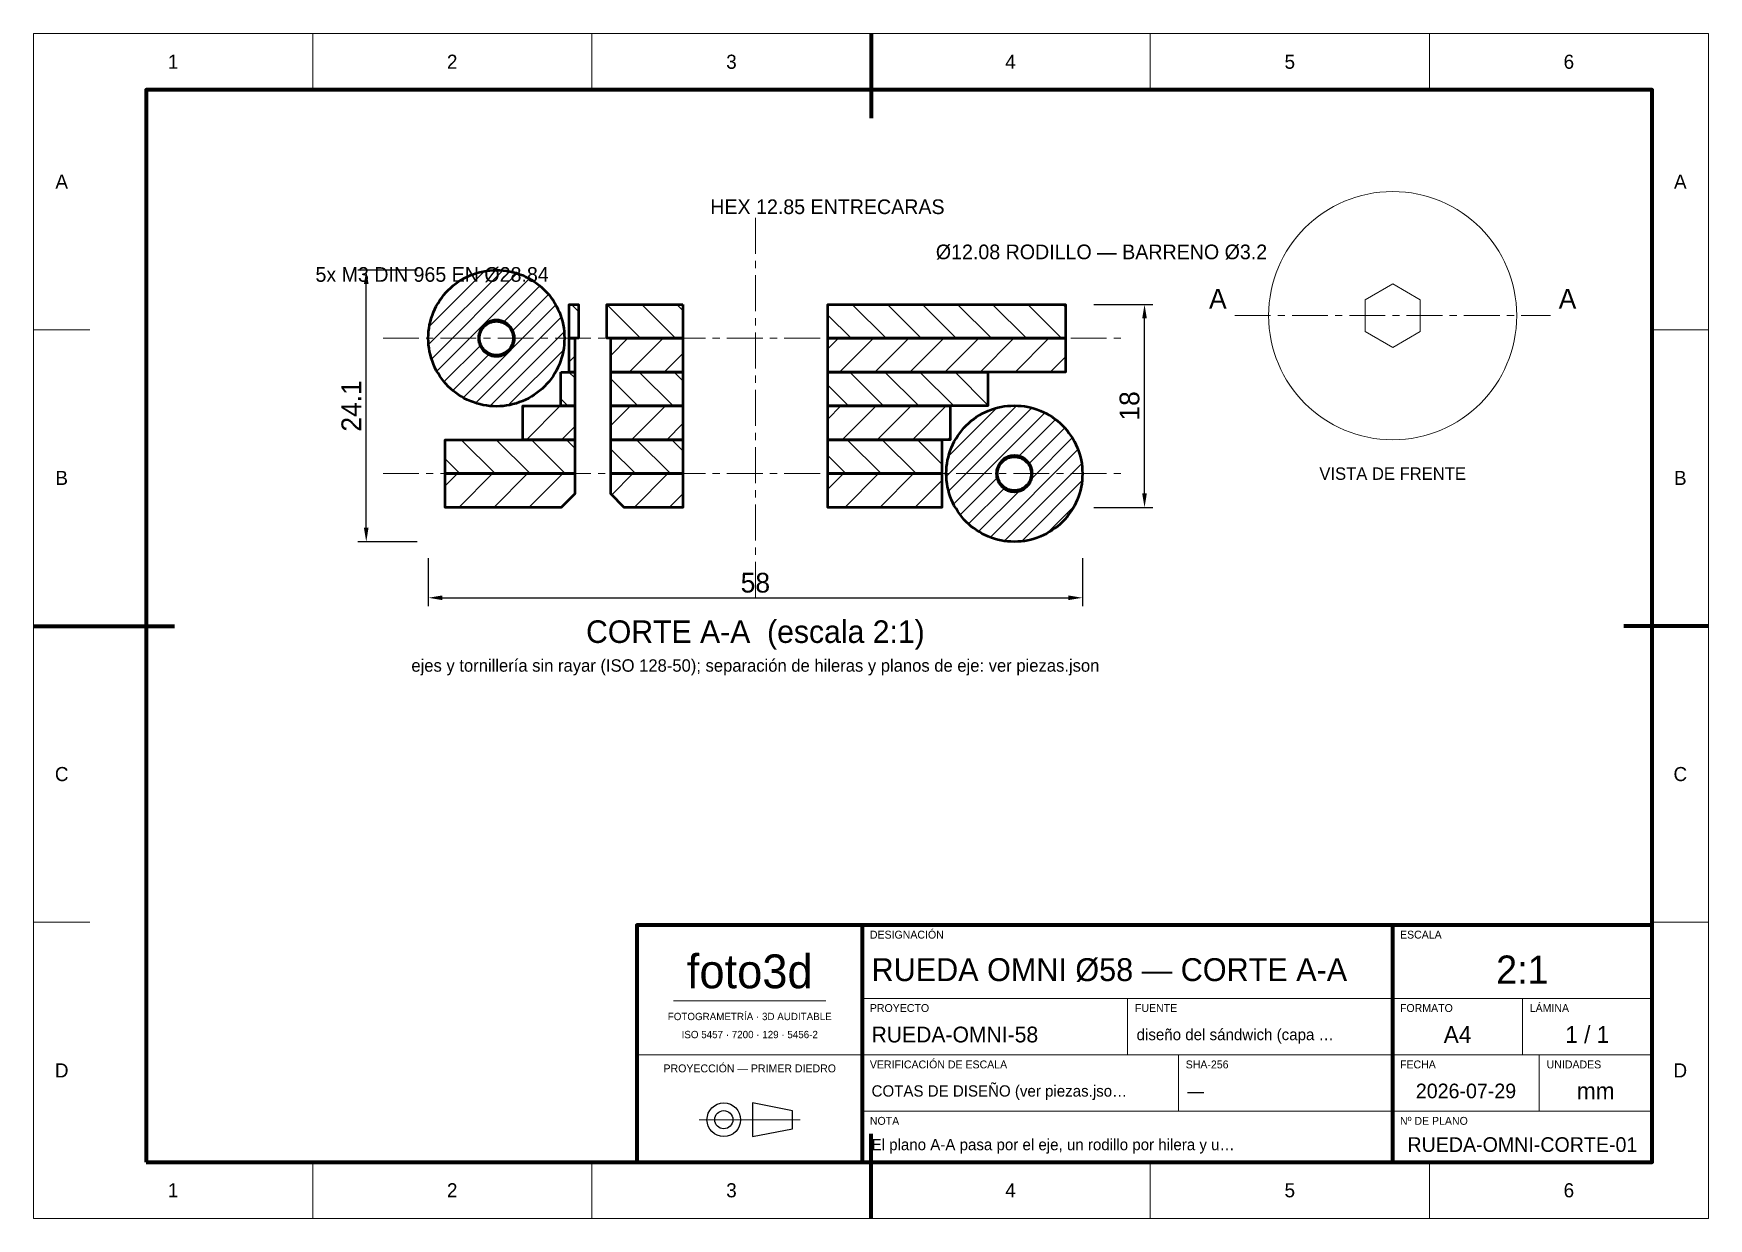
# Model space of a CAD drawing. Header units: millimetres. Extents: x 0 to 148, y 0 to 105.
import ezdxf
from ezdxf.enums import TextEntityAlignment as Align

# ---------------------------------------------------------------- set-up
doc = ezdxf.new("R2010")
doc.units = ezdxf.units.MM
doc.linetypes.add('CENTER', pattern=[5.08, 3.175, -0.635, 0.635, -0.635])
for name, color, linetype, lineweight in [('COTAS', 7, 'CONTINUOUS', 25), ('EJES', 4, 'CENTER', 18), ('FINA', 7, 'CONTINUOUS', 18), ('NORMA', 7, 'CONTINUOUS', 70), ('RAYADO', 8, 'CONTINUOUS', 13), ('TEXTO', 7, 'CONTINUOUS', 25), ('VISIBLE', 7, 'CONTINUOUS', 50)]:
    doc.layers.add(name, color=color, linetype=linetype, lineweight=lineweight)
doc.dimstyles.new('F3D_500', dxfattribs={"dimtxt": 1.75, "dimasz": 1.25, "dimexe": 0.75, "dimexo": 0.5, "dimgap": 0.45, "dimtad": 1, "dimdec": 1, "dimdsep": 46, "dimcen": 2.5, "dimazin": 3, "dimtfac": 1, "dimtmove": 0, "dimatfit": 3})

msp = doc.modelspace()

# ---------------------------------------------------------------- linework, layer by layer
at = {"layer": 'EJES'}
for p, q in [((64, 55), (64, 89)), ((106.5, 80), (134.5, 80)), ((31, 78), (97, 78)), ((31, 66), (97, 66))]:
    msp.add_line(p, q, dxfattribs=at)
at = {"layer": 'FINA'}
for p, q in [((24.75, 100), (24.75, 105)), ((49.5, 100), (49.5, 105)), ((74.25, 100), (74.25, 105)), ((99, 100), (99, 105)), ((123.75, 100), (123.75, 105)), ((0, 78.75), (5, 78.75)), ((143.5, 78.75), (148.5, 78.75)), ((0, 52.5), (5, 52.5)), ((143.5, 52.5), (148.5, 52.5)), ((0, 26.25), (5, 26.25)), ((143.5, 26.25), (148.5, 26.25)), ((73.5, 19.5), (120.5, 19.5)), ((97, 14.5), (97, 19.5)), ((120.5, 19.5), (143.5, 19.5)), ((132, 14.5), (132, 19.5)), ((56.75, 19.3), (70.25, 19.3)), ((53.5, 14.5), (73.5, 14.5)), ((73.5, 14.5), (120.5, 14.5)), ((101.5, 9.5), (101.5, 14.5)), ((120.5, 14.5), (143.5, 14.5)), ((133.5, 9.5), (133.5, 14.5)), ((73.5, 9.5), (120.5, 9.5)), ((120.5, 9.5), (143.5, 9.5)), ((59.02, 8.75), (67.98, 8.75)), ((24.75, 0), (24.75, 5)), ((49.5, 0), (49.5, 5)), ((74.25, 0), (74.25, 5)), ((99, 0), (99, 5)), ((123.75, 0), (123.75, 5))]:
    msp.add_line(p, q, dxfattribs=at)
for points in [[(0, 0), (148.5, 0), (148.5, 105), (0, 105)], [(122.94, 81.41), (120.5, 82.81), (118.06, 81.41), (118.06, 78.59), (120.5, 77.19), (122.94, 78.59)]]:
    msp.add_lwpolyline(points, close=True, dxfattribs=at)
msp.add_circle((120.5, 80), 11, dxfattribs=at)
at = {"layer": 'NORMA'}
for p, q in [((74.25, 105), (74.25, 97.5)), ((0, 52.5), (12.5, 52.5)), ((148.5, 52.5), (141, 52.5)), ((73.5, 5), (73.5, 26)), ((120.5, 5), (120.5, 26)), ((74.25, 0), (74.25, 7.5))]:
    msp.add_line(p, q, dxfattribs=at)
for points in [[(10, 5), (143.5, 5), (143.5, 100), (10, 100)], [(53.5, 5), (143.5, 5), (143.5, 26), (53.5, 26)]]:
    msp.add_lwpolyline(points, close=True, dxfattribs=at)
at = {"layer": 'RAYADO'}
for p, q in [((35.03, 77.44), (41.6, 84.01)), ((35.1, 79.07), (39.97, 83.94)), ((35.29, 76.15), (42.89, 83.75)), ((35.76, 75.07), (43.97, 83.28)), ((41.7, 79.45), (44.9, 82.65)), ((42.49, 78.68), (45.67, 81.87)), ((38.09, 72.73), (46.31, 80.95)), ((48.33, 80.37), (47.7, 81)), ((53.81, 78), (50.83, 80.98)), ((56.92, 78), (53.92, 81)), ((57.57, 80.46), (57.03, 81)), ((75.59, 78), (72.59, 81)), ((78.7, 78), (75.7, 81)), ((81.81, 78), (78.81, 81)), ((84.92, 78), (81.92, 81)), ((88.03, 78), (85.03, 81)), ((91.14, 78), (88.14, 81)), ((91.5, 80.75), (91.25, 81)), ((39.18, 72.26), (46.78, 79.86)), ((72.48, 78), (70.43, 80.05)), ((36.39, 74.14), (39.59, 77.34)), ((40.46, 71.99), (47.05, 78.58)), ((47.59, 78), (47.48, 78.11)), ((51.18, 76.48), (52.7, 78)), ((52.81, 75), (55.81, 78)), ((70.43, 77.06), (71.36, 78)), ((71.47, 75), (74.47, 78)), ((74.59, 75), (77.59, 78)), ((77.7, 75), (80.7, 78)), ((80.81, 75), (83.81, 78)), ((83.92, 75), (86.92, 78)), ((87.03, 75), (90.03, 78)), ((37.17, 73.37), (40.36, 76.55)), ((42.09, 72.06), (46.98, 76.95)), ((47.48, 75.9), (47.98, 76.4)), ((55.92, 75), (57.57, 76.66)), ((90.14, 75), (91.5, 76.36)), ((47.98, 74.49), (47.47, 75)), ((53.59, 72), (51.18, 74.41)), ((56.7, 72), (53.7, 75)), ((57.57, 74.23), (56.81, 75)), ((75.36, 72), (72.36, 75)), ((78.48, 72), (75.48, 75)), ((81.59, 72), (78.59, 75)), ((84.62, 72.08), (81.7, 75)), ((72.25, 72), (70.43, 73.83)), ((43.38, 71.79), (43.58, 72)), ((43.7, 69), (46.7, 72)), ((47.36, 72), (46.74, 72.63)), ((51.18, 70.26), (52.92, 72)), ((53.03, 69), (56.03, 72)), ((70.43, 70.84), (71.59, 72)), ((71.7, 69), (74.7, 72)), ((74.81, 69), (77.81, 72)), ((77.92, 69), (80.92, 72)), ((80.93, 65.79), (87.17, 72.03)), ((81.13, 64.44), (88.52, 71.83)), ((81.13, 67.54), (85.42, 71.83)), ((81.56, 63.31), (89.65, 71.4)), ((46.81, 69), (47.98, 70.17)), ((56.14, 69), (57.57, 70.43)), ((87.36, 67.55), (90.61, 70.8)), ((88.27, 66.91), (91.42, 70.06)), ((40.92, 66), (37.92, 69)), ((44.03, 66), (41.03, 69)), ((47.14, 66), (44.14, 69)), ((47.98, 68.27), (47.25, 69)), ((56.47, 66), (53.47, 69)), ((57.57, 68.01), (56.59, 69)), ((75.14, 66), (72.14, 69)), ((78.25, 66), (75.25, 69)), ((80.52, 66.84), (78.36, 69)), ((81.03, 69), (81.26, 69.23)), ((88.51, 65.58), (92.09, 69.17)), ((37.81, 66), (36.5, 67.31)), ((53.36, 66), (51.18, 68.18)), ((72.03, 66), (70.43, 67.61)), ((84.83, 60.36), (92.6, 68.13)), ((86.07, 60.03), (92.93, 66.89)), ((36.5, 64.92), (37.58, 66)), ((37.7, 63), (40.7, 66)), ((40.81, 63), (43.81, 66)), ((43.92, 63), (46.92, 66)), ((51.26, 64.12), (53.14, 66)), ((53.25, 63), (56.25, 66)), ((70.43, 64.62), (71.81, 66)), ((71.92, 63), (74.92, 66)), ((75.03, 63), (78.03, 66)), ((78.14, 63), (80.52, 65.38)), ((82.16, 62.35), (85.41, 65.6)), ((87.58, 59.99), (92.97, 65.38)), ((56.36, 63), (57.57, 64.21)), ((82.9, 61.54), (86.05, 64.69)), ((83.79, 60.87), (87.38, 64.45)), ((89.83, 60.69), (92.27, 63.13))]:
    msp.add_line(p, q, dxfattribs=at)
at = {"layer": 'TEXTO'}
msp.add_lwpolyline([(63.73, 7.25), (67.29, 7.95), (67.29, 9.55), (63.73, 10.24)], close=True, dxfattribs=at)
for radius in [1.49, 0.805]:
    msp.add_circle((61.2, 8.75), radius, dxfattribs=at)
at = {"layer": 'VISIBLE'}
for points in [[(46.89, 76.53), (46.82, 76.25), (46.72, 75.97), (46.62, 75.69), (46.49, 75.42), (46.37, 75.15), (46.21, 74.9), (46.06, 74.64), (45.88, 74.41), (45.71, 74.17), (45.51, 73.95), (45.31, 73.73), (45.09, 73.53), (44.87, 73.33), (44.63, 73.16), (44.4, 72.98), (44.14, 72.83), (43.89, 72.67), (43.62, 72.55), (43.35, 72.42), (43.07, 72.32), (42.79, 72.22), (42.51, 72.15), (42.22, 72.08), (41.93, 72.03), (41.63, 71.99), (41.34, 71.98), (41.04, 71.96), (40.74, 71.98), (40.45, 71.99), (40.15, 72.03), (39.86, 72.08), (39.57, 72.15), (39.29, 72.22), (39.01, 72.32), (38.73, 72.42), (38.46, 72.55), (38.19, 72.67), (37.94, 72.83), (37.68, 72.98), (37.45, 73.16), (37.21, 73.33), (36.99, 73.53), (36.77, 73.73), (36.57, 73.95), (36.37, 74.17), (36.2, 74.41), (36.02, 74.64), (35.87, 74.9), (35.71, 75.15), (35.59, 75.42), (35.46, 75.69), (35.36, 75.97), (35.26, 76.25), (35.19, 76.53), (35.12, 76.82), (35.07, 77.11), (35.03, 77.41), (35.02, 77.7), (35, 78), (35.02, 78.3), (35.03, 78.59), (35.07, 78.89), (35.12, 79.18), (35.19, 79.47), (35.26, 79.75), (35.36, 80.03), (35.46, 80.31), (35.59, 80.58), (35.71, 80.85), (35.87, 81.1), (36.02, 81.36), (36.2, 81.59), (36.37, 81.83), (36.57, 82.05), (36.77, 82.27), (36.99, 82.47), (37.21, 82.67), (37.45, 82.84), (37.68, 83.02), (37.94, 83.17), (38.19, 83.33), (38.46, 83.45), (38.73, 83.58), (39.01, 83.68), (39.29, 83.78), (39.57, 83.85), (39.86, 83.92), (40.15, 83.97), (40.45, 84.01), (40.74, 84.02), (41.04, 84.04), (41.34, 84.02), (41.63, 84.01), (41.93, 83.97), (42.22, 83.92), (42.51, 83.85), (42.79, 83.78), (43.07, 83.68), (43.35, 83.58), (43.62, 83.45), (43.89, 83.33), (44.14, 83.17), (44.4, 83.02), (44.63, 82.84), (44.87, 82.67), (45.09, 82.47), (45.31, 82.27), (45.51, 82.05), (45.71, 81.83), (45.88, 81.59), (46.06, 81.36), (46.21, 81.1), (46.37, 80.85), (46.49, 80.58), (46.62, 80.31), (46.72, 80.03), (46.82, 79.75), (46.89, 79.47), (46.96, 79.18), (47.01, 78.89), (47.05, 78.59), (47.06, 78.3), (47.08, 78), (47.06, 77.7), (47.05, 77.41), (47.01, 77.11), (46.96, 76.82), (46.89, 76.53)], [(47.78, 78), (47.48, 78), (47.48, 79.5), (47.48, 81), (47.91, 81), (48.33, 81), (48.33, 78), (47.91, 78), (47.78, 78)], [(57.57, 81), (57.57, 79.5), (57.57, 78), (51.33, 78), (51.1, 78), (50.83, 78), (50.83, 81), (51.1, 81), (51.33, 81), (57.57, 81)], [(78.2, 81), (78.61, 81), (79.07, 81), (84.77, 81), (91.5, 81), (91.5, 78), (84.77, 78), (79.07, 78), (78.61, 78), (78.2, 78), (77.82, 78), (77.47, 78), (77.13, 78), (76.81, 78), (70.43, 78), (70.43, 79.5), (70.43, 81), (76.81, 81), (77.13, 81), (77.47, 81), (77.82, 81), (78.2, 81)], [(41.35, 79.57), (41.25, 79.59), (41.14, 79.59), (41.04, 79.6), (40.94, 79.59), (40.83, 79.59), (40.73, 79.57), (40.63, 79.55), (40.53, 79.51), (40.43, 79.48), (40.33, 79.43), (40.24, 79.39), (40.15, 79.33), (40.07, 79.27), (39.99, 79.2), (39.91, 79.13), (39.84, 79.05), (39.77, 78.97), (39.71, 78.89), (39.65, 78.8), (39.61, 78.71), (39.56, 78.61), (39.53, 78.51), (39.49, 78.41), (39.47, 78.31), (39.45, 78.21), (39.45, 78.1), (39.44, 78), (39.45, 77.9), (39.45, 77.79), (39.47, 77.69), (39.49, 77.59), (39.53, 77.49), (39.56, 77.39), (39.61, 77.29), (39.65, 77.2), (39.71, 77.11), (39.77, 77.03), (39.84, 76.95), (39.91, 76.87), (39.99, 76.8), (40.07, 76.73), (40.15, 76.67), (40.24, 76.61), (40.33, 76.57), (40.43, 76.52), (40.53, 76.49), (40.63, 76.45), (40.73, 76.43), (40.83, 76.41), (40.94, 76.41), (41.04, 76.4), (41.14, 76.41), (41.25, 76.41), (41.35, 76.43), (41.45, 76.45), (41.55, 76.49), (41.65, 76.52), (41.75, 76.57), (41.84, 76.61), (41.93, 76.67), (42.01, 76.73), (42.09, 76.8), (42.17, 76.87), (42.24, 76.95), (42.31, 77.03), (42.37, 77.11), (42.43, 77.2), (42.47, 77.29), (42.52, 77.39), (42.55, 77.49), (42.59, 77.59), (42.61, 77.69), (42.63, 77.79), (42.63, 77.9), (42.64, 78), (42.63, 78.1), (42.63, 78.21), (42.61, 78.31), (42.59, 78.41), (42.55, 78.51), (42.52, 78.61), (42.47, 78.71), (42.43, 78.8), (42.37, 78.89), (42.31, 78.97), (42.24, 79.05), (42.17, 79.13), (42.09, 79.2), (42.01, 79.27), (41.93, 79.33), (41.84, 79.39), (41.75, 79.43), (41.65, 79.48), (41.55, 79.51), (41.45, 79.55), (41.35, 79.57)], [(42.19, 78.95), (42.29, 78.83), (42.36, 78.7), (42.43, 78.57), (42.47, 78.43), (42.51, 78.29), (42.53, 78.15), (42.54, 78), (42.53, 77.85), (42.51, 77.71), (42.47, 77.57), (42.43, 77.43), (42.36, 77.3), (42.29, 77.17), (42.19, 77.05), (42.1, 76.94), (41.99, 76.85), (41.87, 76.75), (41.74, 76.68), (41.61, 76.61), (41.47, 76.57), (41.33, 76.53), (41.19, 76.51), (41.04, 76.5), (40.89, 76.51), (40.75, 76.53), (40.61, 76.57), (40.47, 76.61), (40.34, 76.68), (40.21, 76.75), (40.09, 76.85), (39.98, 76.94), (39.89, 77.05), (39.79, 77.17), (39.72, 77.3), (39.65, 77.43), (39.61, 77.57), (39.57, 77.71), (39.55, 77.85), (39.54, 78), (39.55, 78.15), (39.57, 78.29), (39.61, 78.43), (39.65, 78.57), (39.72, 78.7), (39.79, 78.83), (39.89, 78.95), (39.98, 79.06), (40.09, 79.15), (40.21, 79.25), (40.34, 79.32), (40.47, 79.39), (40.61, 79.43), (40.75, 79.47), (40.89, 79.49), (41.04, 79.5), (41.19, 79.49), (41.33, 79.47), (41.47, 79.43), (41.61, 79.39), (41.74, 79.32), (41.87, 79.25), (41.99, 79.15), (42.1, 79.06), (42.19, 78.95)], [(47.98, 78), (47.98, 75), (47.7, 75), (47.48, 75), (47.48, 76.5), (47.48, 78), (47.98, 78)], [(51.18, 78), (51.51, 78), (51.77, 78), (57.57, 78), (57.57, 76.5), (57.57, 75), (51.77, 75), (51.51, 75), (51.18, 75), (51.18, 78)], [(78.2, 78), (78.61, 78), (79.07, 78), (84.77, 78), (91.5, 78), (91.5, 75), (84.77, 75), (79.07, 75), (78.61, 75), (78.2, 75), (77.82, 75), (77.47, 75), (77.13, 75), (76.81, 75), (70.43, 75), (70.43, 76.5), (70.43, 78), (76.81, 78), (77.13, 78), (77.47, 78), (77.82, 78), (78.2, 78)], [(46.74, 75), (47.1, 75), (47.29, 75), (47.98, 75), (47.98, 72), (47.29, 72), (46.74, 72), (46.74, 73.5), (46.74, 75)], [(51.18, 75), (51.51, 75), (51.77, 75), (57.57, 75), (57.57, 73.5), (57.57, 72), (51.77, 72), (51.51, 72), (51.18, 72), (51.18, 75)], [(82.98, 75), (84.03, 75), (84.62, 75), (84.62, 73.5), (84.62, 72), (84.03, 72), (82.98, 72), (82.1, 72), (81.34, 72), (80.68, 72), (80.11, 72), (79.61, 72), (79.17, 72), (78.79, 72), (78.45, 72), (78.15, 72), (77.97, 72), (77.64, 72), (70.43, 72), (70.43, 73.5), (70.43, 75), (77.64, 75), (77.97, 75), (78.15, 75), (78.45, 75), (78.79, 75), (79.17, 75), (79.61, 75), (80.11, 75), (80.68, 75), (81.34, 75), (82.1, 75), (82.98, 75)], [(45.47, 69), (45.19, 69), (44.19, 69), (44.08, 69), (44.01, 69), (43.38, 69), (43.38, 70.5), (43.38, 72), (43.97, 72), (44.01, 72), (44.08, 72), (45.02, 72), (45.19, 72), (45.79, 72), (46.06, 72), (46.43, 72), (46.77, 72), (46.98, 72), (47.4, 72), (47.49, 72), (47.98, 72), (47.98, 69), (47.4, 69), (47.27, 69), (46.77, 69), (46.45, 69), (46.06, 69), (45.47, 69)], [(54.36, 72), (57.57, 72), (57.57, 70.5), (57.57, 69), (54.36, 69), (54.22, 69), (54.06, 69), (53.9, 69), (53.74, 69), (53.56, 69), (53.38, 69), (53.19, 69), (52.98, 69), (52.77, 69), (52.55, 69), (52.34, 69), (52.32, 69), (52.25, 69), (52.14, 69), (51.98, 69), (51.77, 69), (51.51, 69), (51.18, 69), (51.18, 72), (51.51, 72), (51.77, 72), (51.98, 72), (52.14, 72), (52.25, 72), (52.32, 72), (52.34, 72), (52.55, 72), (52.77, 72), (52.98, 72), (53.19, 72), (53.38, 72), (53.56, 72), (53.74, 72), (53.9, 72), (54.06, 72), (54.22, 72), (54.36, 72)], [(80.81, 72), (81.26, 72), (81.26, 70.5), (81.26, 69), (80.81, 69), (80.01, 69), (79.33, 69), (78.74, 69), (70.43, 69), (70.43, 70.5), (70.43, 72), (78.74, 72), (79.33, 72), (80.01, 72), (80.81, 72)], [(81.11, 67.47), (81.18, 67.75), (81.28, 68.03), (81.38, 68.31), (81.51, 68.58), (81.63, 68.85), (81.79, 69.1), (81.94, 69.36), (82.12, 69.59), (82.29, 69.83), (82.49, 70.05), (82.69, 70.27), (82.91, 70.47), (83.13, 70.67), (83.37, 70.84), (83.6, 71.02), (83.86, 71.17), (84.11, 71.33), (84.38, 71.45), (84.65, 71.58), (84.93, 71.68), (85.21, 71.78), (85.49, 71.85), (85.78, 71.92), (86.07, 71.97), (86.37, 72.01), (86.66, 72.02), (86.96, 72.04), (87.26, 72.02), (87.55, 72.01), (87.85, 71.97), (88.14, 71.92), (88.43, 71.85), (88.71, 71.78), (88.99, 71.68), (89.27, 71.58), (89.54, 71.45), (89.81, 71.33), (90.06, 71.17), (90.32, 71.02), (90.55, 70.84), (90.79, 70.67), (91.01, 70.47), (91.23, 70.27), (91.43, 70.05), (91.63, 69.83), (91.8, 69.59), (91.98, 69.36), (92.13, 69.1), (92.29, 68.85), (92.41, 68.58), (92.54, 68.31), (92.64, 68.03), (92.74, 67.75), (92.81, 67.47), (92.88, 67.18), (92.93, 66.89), (92.97, 66.59), (92.98, 66.3), (93, 66), (92.98, 65.7), (92.97, 65.41), (92.93, 65.11), (92.88, 64.82), (92.81, 64.53), (92.74, 64.25), (92.64, 63.97), (92.54, 63.69), (92.41, 63.42), (92.29, 63.15), (92.13, 62.9), (91.98, 62.64), (91.8, 62.41), (91.63, 62.17), (91.43, 61.95), (91.23, 61.73), (91.01, 61.53), (90.79, 61.33), (90.55, 61.16), (90.32, 60.98), (90.06, 60.83), (89.81, 60.67), (89.54, 60.55), (89.27, 60.42), (88.99, 60.32), (88.71, 60.22), (88.43, 60.15), (88.14, 60.08), (87.85, 60.03), (87.55, 59.99), (87.26, 59.98), (86.96, 59.96), (86.66, 59.98), (86.37, 59.99), (86.07, 60.03), (85.78, 60.08), (85.49, 60.15), (85.21, 60.22), (84.93, 60.32), (84.65, 60.42), (84.38, 60.55), (84.11, 60.67), (83.86, 60.83), (83.6, 60.98), (83.37, 61.16), (83.13, 61.33), (82.91, 61.53), (82.69, 61.73), (82.49, 61.95), (82.29, 62.17), (82.12, 62.41), (81.94, 62.64), (81.79, 62.9), (81.63, 63.15), (81.51, 63.42), (81.38, 63.69), (81.28, 63.97), (81.18, 64.25), (81.11, 64.53), (81.04, 64.82), (80.99, 65.11), (80.95, 65.41), (80.94, 65.7), (80.92, 66), (80.94, 66.3), (80.95, 66.59), (80.99, 66.89), (81.04, 67.18), (81.11, 67.47)], [(47.98, 69), (47.98, 66), (47.62, 66), (47.34, 66), (43.23, 66), (36.5, 66), (36.5, 69), (43.23, 69), (47.62, 69), (47.98, 69)], [(57.57, 69), (57.57, 67.5), (57.57, 66), (54.44, 66), (54.29, 66), (54.13, 66), (53.97, 66), (53.8, 66), (53.61, 66), (53.42, 66), (53.22, 66), (53.01, 66), (52.79, 66), (52.56, 66), (52.34, 66), (52.32, 66), (52.25, 66), (52.14, 66), (51.98, 66), (51.77, 66), (51.51, 66), (51.18, 66), (51.18, 69), (51.51, 69), (51.77, 69), (51.98, 69), (52.14, 69), (52.25, 69), (52.32, 69), (52.34, 69), (52.56, 69), (52.79, 69), (53.01, 69), (53.22, 69), (53.42, 69), (53.61, 69), (53.8, 69), (53.97, 69), (54.13, 69), (54.29, 69), (54.44, 69), (57.57, 69)], [(80.52, 67.5), (80.52, 66), (80.1, 66), (79.35, 66), (78.72, 66), (78.17, 66), (70.43, 66), (70.43, 67.5), (70.43, 69), (78.17, 69), (78.72, 69), (79.35, 69), (80.1, 69), (80.52, 69), (80.52, 67.5)], [(88.39, 65.29), (88.44, 65.39), (88.47, 65.49), (88.51, 65.59), (88.53, 65.69), (88.55, 65.79), (88.55, 65.9), (88.56, 66), (88.55, 66.1), (88.55, 66.21), (88.53, 66.31), (88.51, 66.41), (88.47, 66.51), (88.44, 66.61), (88.39, 66.71), (88.35, 66.8), (88.29, 66.89), (88.23, 66.97), (88.16, 67.05), (88.09, 67.13), (88.01, 67.2), (87.93, 67.27), (87.85, 67.33), (87.76, 67.39), (87.67, 67.43), (87.57, 67.48), (87.47, 67.51), (87.37, 67.55), (87.27, 67.57), (87.17, 67.59), (87.06, 67.59), (86.96, 67.6), (86.86, 67.59), (86.75, 67.59), (86.65, 67.57), (86.55, 67.55), (86.45, 67.51), (86.35, 67.48), (86.25, 67.43), (86.16, 67.39), (86.07, 67.33), (85.99, 67.27), (85.91, 67.2), (85.83, 67.13), (85.76, 67.05), (85.69, 66.97), (85.63, 66.89), (85.57, 66.8), (85.53, 66.71), (85.48, 66.61), (85.45, 66.51), (85.41, 66.41), (85.39, 66.31), (85.37, 66.21), (85.37, 66.1), (85.36, 66), (85.37, 65.9), (85.37, 65.79), (85.39, 65.69), (85.41, 65.59), (85.45, 65.49), (85.48, 65.39), (85.53, 65.29), (85.57, 65.2), (85.63, 65.11), (85.69, 65.03), (85.76, 64.95), (85.83, 64.87), (85.91, 64.8), (85.99, 64.73), (86.07, 64.67), (86.16, 64.61), (86.25, 64.57), (86.35, 64.52), (86.45, 64.49), (86.55, 64.45), (86.65, 64.43), (86.75, 64.41), (86.86, 64.41), (86.96, 64.4), (87.06, 64.41), (87.17, 64.41), (87.27, 64.43), (87.37, 64.45), (87.47, 64.49), (87.57, 64.52), (87.67, 64.57), (87.76, 64.61), (87.85, 64.67), (87.93, 64.73), (88.01, 64.8), (88.09, 64.87), (88.16, 64.95), (88.23, 65.03), (88.29, 65.11), (88.35, 65.2), (88.39, 65.29)], [(88.28, 66.7), (88.35, 66.57), (88.39, 66.43), (88.43, 66.29), (88.45, 66.15), (88.46, 66), (88.45, 65.85), (88.43, 65.71), (88.39, 65.57), (88.35, 65.43), (88.28, 65.3), (88.21, 65.17), (88.11, 65.05), (88.02, 64.94), (87.91, 64.85), (87.79, 64.75), (87.66, 64.68), (87.53, 64.61), (87.39, 64.57), (87.25, 64.53), (87.11, 64.51), (86.96, 64.5), (86.81, 64.51), (86.67, 64.53), (86.53, 64.57), (86.39, 64.61), (86.26, 64.68), (86.13, 64.75), (86.01, 64.85), (85.9, 64.94), (85.81, 65.05), (85.71, 65.17), (85.64, 65.3), (85.57, 65.43), (85.53, 65.57), (85.49, 65.71), (85.47, 65.85), (85.46, 66), (85.47, 66.15), (85.49, 66.29), (85.53, 66.43), (85.57, 66.57), (85.64, 66.7), (85.71, 66.83), (85.81, 66.95), (85.9, 67.06), (86.01, 67.15), (86.13, 67.25), (86.26, 67.32), (86.39, 67.39), (86.53, 67.43), (86.67, 67.47), (86.81, 67.49), (86.96, 67.5), (87.11, 67.49), (87.25, 67.47), (87.39, 67.43), (87.53, 67.39), (87.66, 67.32), (87.79, 67.25), (87.91, 67.15), (88.02, 67.06), (88.11, 66.95), (88.21, 66.83), (88.28, 66.7)], [(47.98, 66), (47.98, 64.2), (46.78, 63), (46.34, 63), (43.23, 63), (36.5, 63), (36.5, 66), (43.23, 66), (47.62, 66), (47.98, 66)], [(54.29, 63), (54.13, 63), (53.97, 63), (53.8, 63), (53.65, 63), (53.62, 63), (53.53, 63), (53.38, 63), (53.15, 63), (52.82, 63), (52.38, 63), (51.18, 64.2), (51.18, 66), (51.51, 66), (51.77, 66), (51.98, 66), (52.14, 66), (52.25, 66), (52.32, 66), (52.34, 66), (52.56, 66), (52.79, 66), (53.01, 66), (53.22, 66), (53.42, 66), (53.61, 66), (53.8, 66), (53.97, 66), (54.13, 66), (54.29, 66), (54.44, 66), (57.57, 66), (57.57, 64.5), (57.57, 63), (54.44, 63), (54.29, 63)], [(80.1, 63), (79.35, 63), (78.72, 63), (78.17, 63), (70.43, 63), (70.43, 64.5), (70.43, 66), (78.17, 66), (78.72, 66), (79.35, 66), (80.1, 66), (80.52, 66), (80.52, 64.5), (80.52, 63), (80.1, 63)]]:
    msp.add_lwpolyline(points, close=True, dxfattribs=at)

# ---------------------------------------------------------------- texts
at = {"layer": 'TEXTO'}
for s, height, p in [('1', 1.25, (12.38, 102.5)), ('2', 1.25, (37.12, 102.5)), ('3', 1.25, (61.88, 102.5)), ('4', 1.25, (86.62, 102.5)), ('5', 1.25, (111.38, 102.5)), ('6', 1.25, (136.12, 102.5)), ('A', 1.25, (2.5, 91.88)), ('A', 1.25, (146, 91.88)), ('A', 1.75, (105, 81.5)), ('A', 1.75, (136, 81.5)), ('B', 1.25, (2.5, 65.62)), ('VISTA DE FRENTE', 1.1, (120.5, 66)), ('B', 1.25, (146, 65.62)), ('CORTE A-A  (escala 2:1)', 2, (64, 52)), ('ejes y tornillería sin rayar (ISO 128-50); separación de hileras y planos de eje: ver piezas.json', 1.1, (64, 49)), ('C', 1.25, (2.5, 39.38)), ('C', 1.25, (146, 39.38)), ('foto3d', 3, (63.5, 21.9)), ('2:1', 2.5, (132, 22.05)), ('FOTOGRAMETRÍA · 3D AUDITABLE', 0.65, (63.5, 17.9)), ('ISO 5457 · 7200 · 129 · 5456-2', 0.65, (63.5, 16.3)), ('A4', 1.5, (126.25, 16.3)), ('1 / 1', 1.5, (137.75, 16.3)), ('D', 1.25, (2.5, 13.12)), ('PROYECCIÓN — PRIMER DIEDRO', 0.7, (63.5, 13.3)), ('D', 1.25, (146, 13.12)), ('2026-07-29', 1.3, (127, 11.3)), ('mm', 1.5, (138.5, 11.3)), ('RUEDA-OMNI-CORTE-01', 1.3, (132, 6.55)), ('1', 1.25, (12.38, 2.5)), ('2', 1.25, (37.12, 2.5)), ('3', 1.25, (61.88, 2.5)), ('4', 1.25, (86.62, 2.5)), ('5', 1.25, (111.38, 2.5)), ('6', 1.25, (136.12, 2.5))]:
    msp.add_text(s, height=height, dxfattribs=at).set_placement(p, align=Align.MIDDLE_CENTER)
for s, height, p in [('HEX 12.85 ENTRECARAS', 1.3, (60, 89)), ('%%c12.08 RODILLO — BARRENO %%c3.2', 1.3, (80, 85)), ('5x M3 DIN 965 EN %%c28.84', 1.3, (25, 83)), ('DESIGNACIÓN', 0.7, (74.15, 24.8)), ('ESCALA', 0.7, (121.15, 24.8)), ('PROYECTO', 0.7, (74.15, 18.3)), ('FUENTE', 0.7, (97.65, 18.3)), ('FORMATO', 0.7, (121.15, 18.3)), ('LÁMINA', 0.7, (132.65, 18.3)), ('VERIFICACIÓN DE ESCALA', 0.7, (74.15, 13.3)), ('SHA-256', 0.7, (102.15, 13.3)), ('FECHA', 0.7, (121.15, 13.3)), ('UNIDADES', 0.7, (134.15, 13.3)), ('NOTA', 0.7, (74.15, 8.3)), ('Nº DE PLANO', 0.7, (121.15, 8.3))]:
    msp.add_text(s, height=height, dxfattribs=at).set_placement(p)
for s, height, p in [('RUEDA OMNI %%c58 — CORTE A-A', 2.0268, (74.3, 22.05)), ('RUEDA-OMNI-58', 1.4, (74.3, 16.3)), ('diseño del sándwich (capa …', 1, (97.8, 16.3)), ('COTAS DE DISEÑO (ver piezas.jso…', 1, (74.3, 11.3)), ('—', 1.1, (102.3, 11.3)), ('El plano A-A pasa por el eje, un rodillo por hilera y u…', 1, (74.3, 6.55))]:
    msp.add_text(s, height=height, dxfattribs=at).set_placement(p, align=Align.MIDDLE_LEFT)

# ---------------------------------------------------------------- dimensions: what is measured, and where the dimension line sits
at = {"layer": 'COTAS'}
for base, p1, p2 in [((29.5, 59.96), (34.5, 59.96), (34.5, 84.04)), ((98.5, 63), (93.5, 63), (93.5, 81))]:
    msp.add_linear_dim(base=base, p1=p1, p2=p2, angle=90, dimstyle='F3D_500', dxfattribs=at).render()
msp.add_linear_dim(base=(35, 55), p1=(35, 59), p2=(93, 59), dimstyle='F3D_500', dxfattribs=at).render()

doc.saveas('drawing.dxf')
